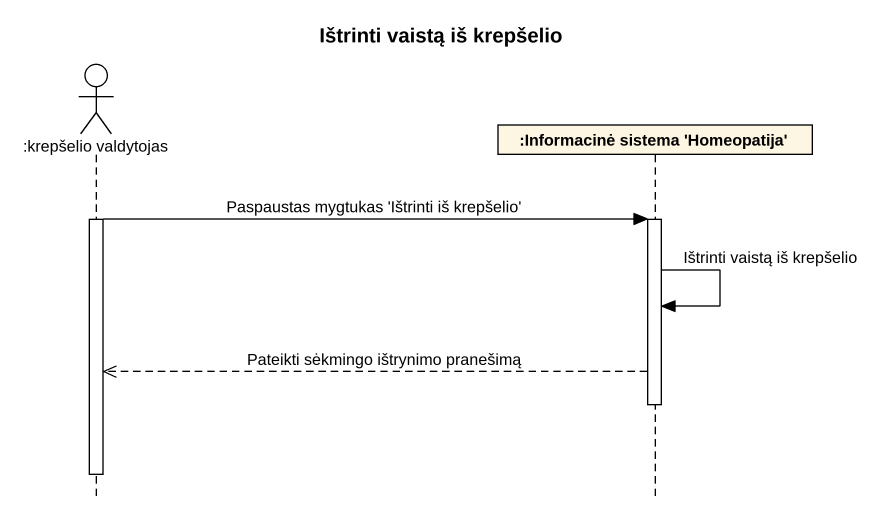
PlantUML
@startuml
title Ištrinti vaistą iš krepšelio
hide footbox
actor ":krepšelio valdytojas" as krepšelio_valdytojas
participant ":Informacinė sistema 'Homeopatija'" as Informacinė_sistema

activate krepšelio_valdytojas
krepšelio_valdytojas -> Informacinė_sistema : Paspaustas mygtukas 'Ištrinti iš krepšelio'
activate Informacinė_sistema
Informacinė_sistema -> Informacinė_sistema : Ištrinti vaistą iš krepšelio
Informacinė_sistema -->> krepšelio_valdytojas : Pateikti sėkmingo ištrynimo pranešimą
deactivate Informacinė_sistema
deactivate krepšelio_valdytojas
@enduml
